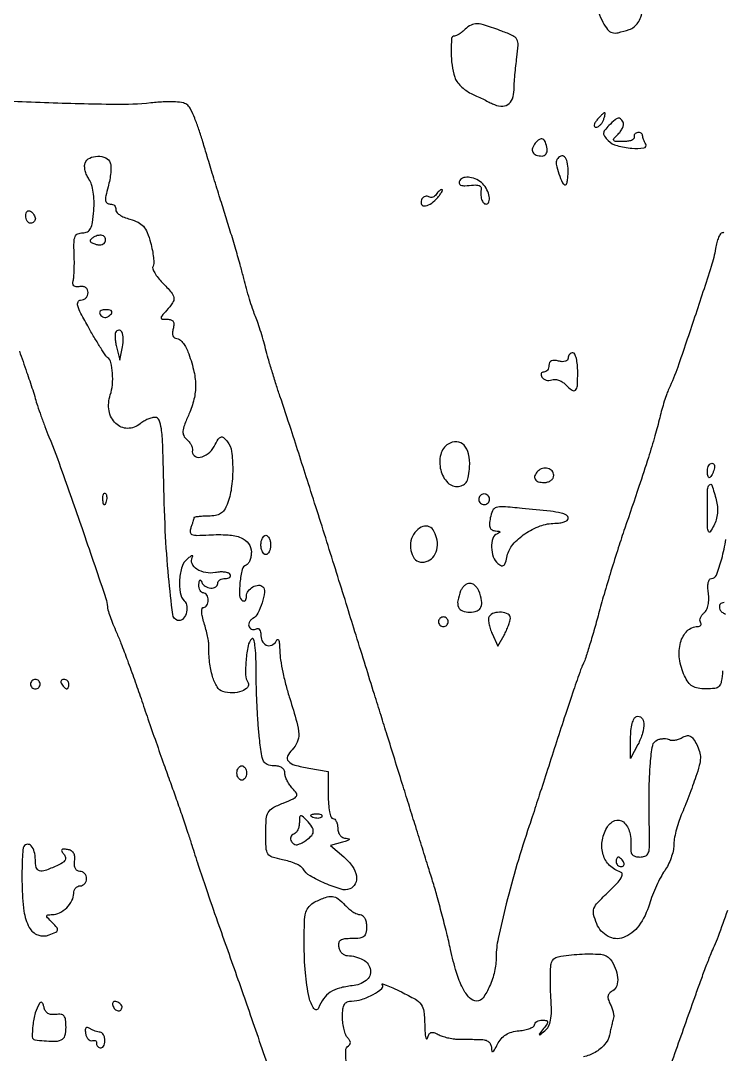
# Model space of a CAD drawing. Extents: x 0 to 5034, y 0 to 2560.
# Drawn here: x 2988.9 to 3135.1, y 531.9 to 747.2 of the extents above; entities that cross this region are included whole.
import ezdxf

# ---------------------------------------------------------------- set-up
doc = ezdxf.new("R2010")
doc.units = 0

msp = doc.modelspace()

# ---------------------------------------------------------------- linework, layer by layer
for points in [[(3110.573242, 754.846362, 0.023208), (3109.451886, 752.310387, 0.082559), (3109.09117, 750.577073, 0.09496), (3109.334879, 748.952651, 0.036691), (3110.25, 746.856421, 0.044064), (3111.229856, 745.337882, 0.161807), (3112.1684, 744.711033, 0.127037), (3113.435703, 744.691643, 0.02299), (3115.71526, 745.355519, 0.083694), (3116.720149, 745.899754, 0.075475), (3117.532889, 746.76041, 0.064741), (3118.145709, 747.946763, 0.040537), (3118.557817, 749.456498, 0.027669), (3118.992775, 752.780287, 0.102454), (3118.721319, 754.866427, 0.196837), (3117.778525, 755.936395, 0.150999), (3116.22535, 756.187142, -0.045243), (3115.373241, 756.145142, -0.071093), (3114.653696, 756.2784, -0.099447), (3114.172242, 756.556184, -0.215559), (3114, 756.937142, 0.214582), (3113.622061, 757.777232, 0.329484), (3112.861256, 757.844914, 0.103389), (3111.720048, 756.773462, 0.037049)], [(3081.556556, 745.413699, -0.026462), (3080.955007, 744.872662, -0.028958), (3080.316837, 744.41545, -0.030153), (3079.730911, 744.092698, -0.11144), (3079.321429, 744.000598, 0.388591), (3078.729937, 743.45993, 0.023539), (3078.620322, 740.846918, 0.030219), (3078.813238, 737.908755, 0.045826), (3079.365621, 735.410112, 0.079915), (3079.817762, 734.517037, 0.040602), (3080.640002, 733.559073, 0.038996), (3081.671305, 732.686213, 0.046896), (3082.76657, 732.04344, -0.001743), (3083.938381, 731.491105, -0.001386), (3085.199505, 730.886997, -0.001401), (3086.365073, 730.320654, -0.003522), (3087.210467, 729.899543, 0.092756), (3088.984961, 729.38119, 0.168979), (3090.436174, 729.729524, 0.163544), (3091.389153, 730.91717, 0.085841), (3091.733354, 732.800927, -0.013819), (3091.782287, 734.119253, -0.005688), (3091.918247, 735.902155, -0.005622), (3092.107516, 737.812951, -0.007188), (3092.326904, 739.568112, 0.018862), (3092.585631, 742.120864, 0.147314), (3092.317147, 743.271485, 0.153441), (3091.46231, 744.059153, 0.020981), (3089.197454, 745.011555, 0.009774), (3085.769696, 746.210831, 0.066204), (3084.007541, 746.540231, 0.129116), (3082.766126, 746.283113, 0.081268)], [(3109, 726.5, 0.035237), (3108.57205, 725.903434, 0.100348), (3108.396714, 725.425778, 0.22275), (3108.484197, 725.128897, 0.214681), (3108.770566, 725, 0.125677), (3109.201557, 725.11007, 0.064053), (3109.656816, 725.440625, 0.05745), (3110.065988, 725.926337, 0.054778), (3110.361626, 726.5, 0.019009), (3110.557685, 727.075405, 0.034664), (3110.666459, 727.559375, 0.044074), (3110.688496, 727.904913, 0.407084), (3110.59106, 728, 0.176553), (3110.395857, 727.928855, 0.014236), (3109.980891, 727.559375, 0.017822), (3109.50208, 727.074599, 0.012711)], [(3111.5, 725.357143, 0.02723), (3110.620601, 724.376363, 0.159564), (3110.379943, 723.737085, 0.174851), (3110.575111, 723.111962, 0.034158), (3111.362695, 722.208733, 0.132571), (3113.178636, 721.164666, 0.041941), (3116.28489, 720.617518, 0.058861), (3118.798775, 720.685573, 0.544846), (3119.170701, 721.5, -0.028645), (3118.924554, 721.937899, -0.024125), (3118.71415, 722.426562, -0.024817), (3118.565637, 722.892248, -0.05974), (3118.515313, 723.25, 0.13664), (3118.431735, 723.52803, 0.109872), (3118.210748, 723.750313, 0.094047), (3117.883266, 723.881839, 0.073642), (3117.5, 723.9, 0.093907), (3117.137515, 723.793039, 0.113761), (3116.867188, 723.565, 0.119228), (3116.732072, 723.250836, 0.11039), (3116.75, 722.9, -0.285914), (3116.648994, 722.55654, -0.089728), (3116.171205, 722.264375, -0.059038), (3115.396268, 722.064921, -0.033506), (3114.428571, 722, -0.010879), (3112.885622, 722.033575, -0.246666), (3112.513855, 722.25, -0.331113), (3112.543781, 722.62529, -0.016582), (3113.437763, 723.58062, 0.044372), (3114.000613, 724.253335, 0.05587), (3114.387164, 724.967, 0.066704), (3114.553396, 725.613782, 0.169581), (3114.450174, 726.08062, 0.062974), (3113.897408, 726.765077, 0.256979), (3113.399191, 726.898993, 0.124668), (3112.765102, 726.561965, 0.012201)], [(3096.151177, 721.682157, 0.092694), (3095.5823, 720.660022, 0.205823), (3095.654731, 719.789066, 0.191898), (3096.349832, 719.200421, 0.081045), (3097.578183, 719, 0.123217), (3098.035714, 719.114489, 0.118053), (3098.393936, 719.432123, 0.105974), (3098.59524, 719.90931, 0.083638), (3098.607127, 720.471056, 0.045765), (3098.27006, 721.865365, 0.198549), (3097.720068, 722.491611, 0.265287), (3097.010051, 722.448609, 0.074878)], [(3007.603489, 717.590907, -0.090811), (3007.748809, 716.815591, -0.023522), (3007.69412, 715.540906, -0.023134), (3007.492443, 714.069026, -0.021746), (3007.152712, 712.590907, 0.013401), (3006.684692, 710.699726, 0.083796), (3006.636449, 709.707838, 0.214181), (3006.940785, 709.200805, 0.153238), (3007.580607, 709, -0.082199), (3008.103771, 708.913408, -0.112096), (3008.509616, 708.663847, -0.127638), (3008.734014, 708.291454, -0.126544), (3008.75, 707.855651, 0.238461), (3008.879582, 707.354637, 0.063024), (3009.518385, 706.790231, 0.049781), (3010.503011, 706.25452, 0.033271), (3011.716841, 705.835651, -0.046218), (3013.416221, 705.199606, -0.099946), (3014.522621, 704.358969, -0.086438), (3015.310917, 703.071429, -0.028482), (3016.011598, 700.956927, -0.017423), (3016.383083, 699.35732, -0.022291), (3016.60724, 697.861751, -0.020961), (3016.684486, 696.623104, -0.144478), (3016.525645, 696.041494, 0.226978), (3016.47023, 695.526455, 0.044706), (3016.867401, 694.65715, 0.039362), (3017.557241, 693.641418, 0.027536), (3018.480888, 692.610022, -0.017929), (3020.324639, 690.629077, -0.142278), (3020.842158, 689.503713, -0.187433), (3020.600026, 688.43198, -0.035715), (3019.345012, 686.828741, 0.008281), (3018.337878, 685.678129, 0.19391), (3018.204405, 685.274519, 0.370154), (3018.427115, 685.04609, 0.022265), (3019.461644, 685, -0.071616), (3020.253647, 684.885976, -0.183707), (3020.707306, 684.541576, -0.15627), (3020.860401, 683.937131, -0.04849), (3020.710251, 683, 0.048405), (3020.576973, 682.169086, 0.106993), (3020.673012, 681.537338, 0.156273), (3020.984614, 681.147307, 0.147731), (3021.472299, 681, -0.16486), (3022.038498, 680.808097, -0.054057), (3022.684483, 680.192188, -0.047003), (3023.302757, 679.302432, -0.038206), (3023.794329, 678.25, -0.030259), (3024.959939, 674.48314, -0.055825), (3025.368893, 671.307115, -0.061963), (3025.050543, 668.350057, -0.04752), (3024.008852, 665.268508, 0.012612), (3023.045401, 662.962312, 0.070876), (3022.742869, 661.664322, 0.137984), (3022.913854, 660.759473, 0.104648), (3023.543645, 659.963778, -0.049636), (3024.060098, 659.44055, -0.049715), (3024.462991, 658.826067, -0.054345), (3024.701113, 658.216505, -0.115618), (3024.718029, 657.713479, 0.26688), (3025.094397, 656.596512, 0.228511), (3026.304399, 656.25527, 0.122982), (3028.001664, 657.01152, 0.106467), (3029.252587, 658.512557, -0.014722), (3030.111144, 660.040031, -0.172697), (3030.630792, 660.466532, -0.2752), (3031.16871, 660.362044, -0.037295), (3031.999574, 659.500513, -0.141559), (3032.876945, 657.489979, -0.033033), (3033.11544, 653.779354, -0.034576), (3032.829381, 649.756113, -0.055862), (3031.975313, 646.435068, -0.058301), (3031.368058, 645.268048, -0.105932), (3030.594573, 644.527782, -0.096282), (3029.531682, 644.127211, -0.042134), (3028.024751, 644, 0.012986), (3026.865113, 643.969878, 0.021366), (3025.888521, 643.87715, 0.01687), (3025.134247, 643.746797, 0.355406), (3025, 643.581787, -0.066393), (3024.966543, 643.330936, -0.00811), (3024.812218, 642.797073, -0.009494), (3024.605521, 642.16619, -0.007703), (3024.360742, 641.497695, 0.120838), (3024.254538, 640.658581, 0.280924), (3024.629366, 640.177951, 0.094242), (3025.677252, 639.995057, 0.010513), (3028.110742, 640.083088, -0.027312), (3032.181844, 640.09357, -0.082582), (3034.880925, 639.498994, -0.1412), (3036.421096, 638.298319, -0.158326), (3037, 636.515946, -0.0432), (3036.919879, 635.59034, -0.051998), (3036.681501, 634.750601, -0.060394), (3036.33165, 634.111931, -0.158115), (3035.91575, 633.80525, 0.259391), (3035.080334, 632.892978, 0.034065), (3034.630729, 630.205343, 0.034206), (3034.550853, 627.476587, 0.249518), (3035.188702, 626.383375, 0.168186), (3035.496009, 626.314552, 0.190085), (3035.761681, 626.455788, 0.121133), (3035.941396, 626.813652, 0.056135), (3036, 627.333994, -0.16175), (3036.349345, 628.385637, -0.102075), (3037.3256, 629.252137, -0.111786), (3038.491577, 629.612579, -0.219047), (3039.384026, 629.282641, -0.234524), (3039.757362, 628.173463, -0.041572), (3039.266422, 625.969141, -0.043295), (3038.379826, 623.804705, -0.141122), (3037.328062, 622.68854, 0.068922), (3036.84859, 622.306854, 0.086464), (3036.533761, 621.834958, 0.102043), (3036.428927, 621.348975, 0.141598), (3036.548066, 620.922228, 0.096473), (3036.844284, 620.60165, 0.097305), (3037.238298, 620.416867, 0.098525), (3037.668759, 620.396142, 0.101664), (3038.069098, 620.542705, -0.221933), (3038.4209, 620.583979, -0.17435), (3038.726548, 620.344195, -0.096188), (3038.933629, 619.807996, -0.044221), (3039, 619.059017, 0.142403), (3039.378244, 617.757874, 0.194184), (3040.361039, 617.054177, 0.205711), (3041.511218, 617.249201, 0.154601), (3042.337719, 618.25, -0.456919), (3042.532178, 618.316625, -0.203317), (3042.717133, 618.069517, -0.041491), (3042.857123, 617.193297, -0.013422), (3042.921053, 615.880272, 0.03439), (3043.085926, 614.064632, 0.01202), (3043.564309, 611.484804, 0.011872), (3044.228531, 608.662369, 0.013586), (3045, 606, -0.008507), (3046.475071, 601.096343, -0.057348), (3046.880371, 598.594651, -0.117271), (3046.558643, 596.898291, -0.091376), (3045.490809, 595.347952, 0.091106), (3044.545785, 593.977484, 0.298955), (3044.711663, 592.943159, 0.143816), (3046.029671, 592.143925, 0.023021), (3049.00524, 591.499115), (3053, 590.824204), (3053, 585.912102, 0.019171), (3053.072217, 584.029264, 0.03105), (3053.29375, 582.44293, 0.032336), (3053.610406, 581.27833, 0.320511), (3054, 581, -0.191087), (3054.381882, 580.848523, -0.088204), (3054.70625, 580.4125, -0.068025), (3054.926307, 579.765418, -0.048028), (3055, 579, 0.07494), (3055.123213, 578.182542, 0.099227), (3055.48121, 577.522545, 0.106666), (3056.042278, 577.083983, 0.098827), (3056.75, 576.90032, -0.044795), (3057.333548, 576.814256, -0.575327), (3057.384362, 576.644394, -0.125646), (3057.025702, 576.41585, -0.011492), (3056.005286, 576.106483), (3053.510572, 575.412326), (3056.255286, 573.025827, -0.059941), (3058.042926, 571.049688, -0.10848), (3058.887432, 569.049482, -0.163402), (3058.655992, 567.413685, -0.187113), (3057.491899, 566.358518, -0.166658), (3055.694904, 566.29357, -0.027749), (3052.399608, 567.495097, -0.029296), (3049.235499, 569.077354, -0.129103), (3047.764068, 570.530247, 0.121752), (3047.249931, 571.052819, 0.03266), (3046.212059, 571.600987, 0.031076), (3044.913223, 572.087644, 0.027737), (3043.514068, 572.431383, -0.028606), (3041.357048, 572.965285, -0.177579), (3040.46522, 573.645131, -0.129962), (3040.078707, 574.853839, -0.012756), (3040, 577.938359, -0.01603), (3040.095847, 580.927157, -0.11453), (3040.509685, 582.302997, -0.140367), (3041.454308, 583.221976, -0.02831), (3043.599752, 584.221865, 0.010948), (3045.736197, 585.128698, 0.142173), (3046.386956, 585.683264, 0.300757), (3046.385901, 586.296505, 0.049885), (3045.599752, 587.257391, -0.043142), (3044.987536, 587.985468, -0.036447), (3044.469927, 588.848823, -0.03799), (3044.11398, 589.711638, -0.078996), (3044, 590.428571, 0.125228), (3043.833917, 591.081295, 0.121734), (3043.374936, 591.583362, 0.095142), (3042.630224, 591.896652, 0.052172), (3041.642456, 592, -0.095424), (3040.326802, 592.253397, -0.186156), (3039.555551, 592.969939, -0.078924), (3039.087989, 594.500201, -0.008718), (3038.642456, 598.146691, -0.009545), (3038.395778, 601.040006, -0.004776), (3038.188722, 604.706576, -0.004739), (3038.046604, 608.506568, -0.006976), (3038, 611.846691, 0.009357), (3037.94251, 614.918598, 0.025182), (3037.75106, 617.094039, 0.043119), (3037.461879, 618.36151, 0.566878), (3037.082025, 618.45, 0.144585), (3036.321719, 616.993415, 0.027417), (3035.902024, 613.995146, 0.027948), (3035.815876, 610.959818, 0.13228), (3036.309894, 609.307598, -0.332184), (3036.224185, 608.334558, -0.126749), (3035.023531, 607.531777, -0.080879), (3033.058033, 607.182649, -0.080604), (3031.080848, 607.47434, -0.185521), (3029.871639, 608.440639, -0.057862), (3028.920471, 610.604609, -0.047225), (3028.309345, 613.556375, -0.03171), (3028.149531, 617, 0.043733), (3028.093914, 617.788857, 0.012032), (3027.868609, 619.014063, 0.012061), (3027.545046, 620.395696, 0.012328), (3027.15734, 621.75, -0.021302), (3026.804161, 623.07296, -0.047875), (3026.677238, 624.103001, -0.07881), (3026.764991, 624.772309, -0.332259), (3027.069806, 625, 0.158486), (3027.424592, 625.115355, 0.097051), (3027.726755, 625.440625, 0.078888), (3027.930777, 625.926375, 0.06012), (3028, 626.5, 0.064853), (3027.925306, 627.073457, 0.082425), (3027.70625, 627.559375, 0.098894), (3027.381354, 627.884432, 0.148195), (3027, 628, -0.174481), (3026.624788, 628.135046, -0.09916), (3026.316941, 628.514063, -0.077299), (3026.122799, 629.080514, -0.055301), (3026.078947, 629.75, -0.021021), (3026.137165, 630.416573, -0.185333), (3026.275306, 630.672067, -0.449116), (3026.45138, 630.648042, -0.051902), (3026.662281, 630.25, 0.161605), (3027.378475, 629.406519, 0.118456), (3028.555724, 629.028666, 0.152487), (3029.579683, 629.266132, 0.266094), (3030, 630, -0.153634), (3030.120018, 630.381379, -0.097988), (3030.457961, 630.70625, -0.080552), (3030.962904, 630.925455, -0.062283), (3031.559017, 631, 0.055748), (3032.117973, 631.062516, 0.120385), (3032.502872, 631.254355, 0.189871), (3032.655417, 631.537934, 0.169554), (3032.582884, 631.865891, 0.175065), (3032.204304, 632.166195, 0.050012), (3031.461861, 632.335378, 0.043794), (3030.525738, 632.369632, 0.034495), (3029.518121, 632.248215, -0.091196), (3027.484744, 632.233993, -0.100164), (3025.652357, 632.95433, -0.14125), (3024.638007, 634.120382, -0.2487), (3024.702969, 635.363307, 0.111099), (3024.801583, 635.662451, 0.513335), (3024.686876, 635.762941, 0.09613), (3024.30951, 635.594075, 0.01727), (3023.691958, 635.127555, 0.146227), (3022.572819, 633.487821, 0.058414), (3022.049115, 630.790921, 0.058575), (3022.163226, 628.069924, 0.157911), (3023.032783, 626.367217, -0.176395), (3023.577627, 625.198394, -0.105107), (3023.387933, 623.656879, -0.125279), (3022.629412, 622.502015, -0.271203), (3021.626793, 622.287553, -0.290136), (3020.629288, 623.503343, -0.006521), (3019.769461, 631.339809, -0.012392), (3019.080323, 640.967146, -0.007293), (3018.710089, 652.5, 0.004291), (3018.54242, 658.925587, 0.026544), (3018.253059, 662.214856, 0.057295), (3017.787344, 663.999354, 0.298087), (3017, 664.563406, 0.075184), (3016.305215, 664.488187, 0.035289), (3015.447614, 664.195896, 0.033954), (3014.574489, 663.755769, 0.040441), (3013.821664, 663.223273, -0.176135), (3011.226262, 662.282419, -0.194941), (3008.764316, 663.282838, -0.159413), (3007.361694, 665.953457, -0.123308), (3007.619131, 669.25, 0.059275), (3008.052834, 671.336939, 0.038955), (3008.074008, 673.79345, 0.037155), (3007.75673, 675.988857, 0.187618), (3007.081579, 677, -0.094022), (3006.673129, 677.419415, -0.004662), (3005.620719, 679.042187, -0.007387), (3004.410357, 681.010853, -0.005261), (3003.110577, 683.25, -0.00804), (3001.494984, 686.211964, -0.049632), (3000.845582, 687.818798, -0.170194), (3000.888494, 688.639165, -0.304242), (3001.426609, 689, 0.097117), (3002.02712, 689.117751, 0.097472), (3002.537817, 689.453502, 0.098384), (3002.879775, 689.954693, 0.100993), (3003, 690.543837, 0.106017), (3002.871944, 691.140989, 0.132787), (3002.514197, 691.577533, 0.12006), (3001.953526, 691.8023, 0.077316), (3001.25, 691.793837, -0.060414), (3000.518732, 691.760414, -0.163233), (3000.045913, 691.95955, -0.190681), (2999.832943, 692.377023, -0.086111), (2999.88095, 693, 0.043762), (3000.017844, 693.841626, 0.009581), (3000.097995, 695.307813, 0.009906), (3000.124662, 697.012892, 0.009364), (3000.084874, 698.75, -0.014561), (3000.05569, 701.082622, -0.094703), (3000.294083, 702.226585, -0.195436), (3000.857564, 702.79584, -0.101469), (3001.85323, 703, 0.118367), (3002.847145, 703.238637, 0.160036), (3003.49403, 703.88975, 0.081054), (3003.895344, 705.173417, 0.015472), (3004.165378, 707.611473, 0.025033), (3004.224881, 709.640943, 0.032292), (3004.066038, 711.498475, 0.036434), (3003.713082, 713.057057, 0.079032), (3003.176881, 714.157854, -0.049256), (3002.699734, 715.005737, -0.045785), (3002.383582, 715.951384, -0.048952), (3002.263102, 716.849796, -0.100812), (3002.379425, 717.546381, -0.191632), (3003.327404, 718.574058, -0.110071), (3004.993203, 718.960201, -0.110753), (3006.657422, 718.601858, -0.195354)], [(3100.67643, 718.25, 0.190438), (3100.524136, 717.28028, 0.027064), (3101.081656, 715.302086, 0.024687), (3101.834432, 713.407406, 0.293857), (3102.467776, 713, 0.334608), (3102.676061, 713.156962, 0.025912), (3102.843659, 713.88125, 0.027217), (3102.961609, 714.84998, 0.016687), (3103, 716, 0.05207), (3102.816085, 717.761242, 0.149445), (3102.227863, 718.82583, 0.310857), (3101.453591, 718.955982, 0.151752)], [(3080.444954, 713.910933, 0.165266), (3080.310446, 713.325945, 0.293535), (3080.607093, 712.953502, 0.092497), (3081.507182, 712.824181, 0.015112), (3083.272207, 712.951466, -0.043431), (3083.940964, 712.961769, -0.075058), (3084.482518, 712.839962, -0.11392), (3084.816158, 712.612717, -0.233229), (3084.903786, 712.31662, 0.045307), (3084.802566, 711.053801, 0.071223), (3084.967908, 709.979963, 0.100625), (3085.357646, 709.25895, 0.22222), (3085.911516, 709, 0.331059), (3086.496801, 709.435228, 0.11546), (3086.565987, 710.548141, 0.076997), (3086.088262, 711.982486, 0.077706), (3085.2, 713.2, 0.078006), (3083.963312, 714.101121, 0.081578), (3082.528686, 714.562582, 0.098823), (3081.251096, 714.500448, 0.195334)], [(3075.489919, 710.983688, -0.08344), (3075.184813, 710.635866, -0.092847), (3074.793158, 710.422376, -0.100558), (3074.376993, 710.374953, -0.117181), (3074, 710.5, 0.109117), (3073.626335, 710.630583, 0.099786), (3073.219387, 710.597922, 0.095284), (3072.841764, 710.406578, 0.089797), (3072.552786, 710.08541, 0.186373), (3072.369172, 709.10455, 0.355568), (3072.943097, 708.617124, 0.141583), (3074.228337, 708.959675, 0.073498), (3075.521341, 710.023581, 0.015621), (3076.166286, 710.782602, 0.032545), (3076.609497, 711.419427, 0.052952), (3076.81479, 711.858745, 0.514948), (3076.714005, 712, 0.127653), (3076.441192, 711.929195, 0.046297), (3076.108591, 711.701458, 0.042186), (3075.774288, 711.372562, 0.038933)], [(2992, 705.940983, -0.105429), (2991.923444, 705.581949, -0.099231), (2991.70625, 705.276414, -0.096318), (2991.381732, 705.071618, -0.092995), (2991, 705, -0.153634), (2990.618621, 705.120018, -0.097988), (2990.29375, 705.457961, -0.080552), (2990.074545, 705.962904, -0.062283), (2990, 706.559017, -0.066118), (2990.073267, 707.110654, -0.138808), (2990.29375, 707.478525, -0.191142), (2990.620352, 707.607943, -0.139169), (2991, 707.5, -0.06081), (2991.382515, 707.193797, -0.051032), (2991.70625, 706.7871, -0.053229), (2991.926698, 706.346558, -0.089642)], [(3004.118408, 702.07318, 0.03936), (3003.533274, 701.644526, 0.268353), (3003.419978, 701.319611, 0.227867), (3003.64177, 701.0198, 0.029854), (3004.384129, 700.682837, 0.058511), (3005.018371, 700.521214, 0.067768), (3005.641177, 700.522896, 0.078711), (3006.158376, 700.680128, 0.142196), (3006.484287, 700.974576, 0.191013), (3006.62606, 701.771326, 0.23802), (3006.165803, 702.353794, 0.152732), (3005.196475, 702.482104, 0.095806)], [(3005.510081, 685.983688, 0.090427), (3005.820631, 685.639411, 0.095498), (3006.22714, 685.434921, 0.099685), (3006.665803, 685.401101, 0.108373), (3007.069098, 685.542705, 0.050477), (3007.838655, 686.13314, 0.315493), (3007.933879, 686.592818, 0.25701), (3007.519563, 686.914842, 0.039415), (3006.440983, 687, 0.067432), (3005.890269, 686.925389, 0.140899), (3005.524436, 686.701458, 0.190788), (3005.397824, 686.36964, 0.136093)], [(3008.726624, 682.266312, 0.118028), (3008.607646, 681.815257, 0.024565), (3008.629243, 680.990729, 0.024518), (3008.751401, 680.013306, 0.021005), (3008.97307, 679), (3009.631089, 676.5), (3010.181435, 679.273867, 0.056098), (3010.328109, 681.020444, 0.106454), (3009.993624, 682.384863, 0.322213), (3009.379659, 682.71619, 0.241902)], [(3103, 676.883369, -0.197013), (3102.841221, 676.496045, -0.126717), (3102.419321, 676.242791, -0.086529), (3101.774564, 676.167727, -0.049804), (3101, 676.289749, 0.047946), (3100.136109, 676.429127, 0.120594), (3099.512551, 676.318305, 0.169691), (3099.138214, 675.968104, 0.121219), (3099, 675.40638, -0.073684), (3098.920374, 674.868996, -0.088031), (3098.688914, 674.413124, -0.100593), (3098.344837, 674.108375, -0.131843), (3097.940983, 674, 0.11926), (3097.59053, 673.915204, 0.186788), (3097.386976, 673.686224, 0.153125), (3097.368463, 673.34032, 0.075934), (3097.542134, 672.931826, 0.10776), (3097.897908, 672.563649, 0.08186), (3098.410788, 672.331848, 0.077412), (3098.999117, 672.268888, 0.079794), (3099.572212, 672.389337, -0.109864), (3100.203839, 672.48322, -0.061844), (3100.967855, 672.332457, -0.057195), (3101.740297, 671.975745, -0.059699), (3102.399633, 671.45751, 0.034708), (3103.820563, 670.221252, 0.370924), (3104.526757, 670.26634, 0.188703), (3104.928019, 671.156185, 0.012654), (3105, 674, 0.023598), (3104.92761, 675.532944, 0.037669), (3104.70625, 676.825, 0.04382), (3104.387127, 677.748945, 0.295869), (3104, 678, 0.110888), (3103.618511, 677.914342, 0.100006), (3103.29375, 677.67199, 0.094768), (3103.075911, 677.309713, 0.088331)], [(3078.020165, 659.012463, 0.197734), (3076.444835, 656.837229, 0.11998), (3076.452757, 653.613133, 0.132144), (3077.915444, 650.96123, 0.24312), (3080.191263, 650.189316, 0.093874), (3081.20636, 650.545175, 0.135667), (3081.869181, 651.21959, 0.08821), (3082.265368, 652.372208, 0.023973), (3082.47232, 654.29578, 0.067715), (3082.270606, 656.945262, 0.137187), (3081.305539, 658.78154, 0.194963), (3079.792319, 659.473969, 0.150528)], [(3133.361626, 653.5, -0.02136), (3133.112506, 652.925442, -0.030395), (3132.839659, 652.440625, -0.030693), (3132.579329, 652.087111, -0.222225), (3132.393011, 652, -0.289661), (3132.241071, 652.096084, -0.046727), (3132.115447, 652.440625, -0.039339), (3132.028469, 652.925176, -0.024748), (3132, 653.5, -0.062722), (3132.07223, 654.073532, -0.08088), (3132.284531, 654.559375, -0.098158), (3132.599211, 654.884506, -0.152681), (3132.968615, 655, -0.184534), (3133.289193, 654.877514, -0.147206), (3133.483616, 654.559375, -0.100118), (3133.511135, 654.074366, -0.055937)], [(3096.666667, 653.333333, 0.095046), (3096.06796, 652.450414, 0.235594), (3096.110821, 651.691245, 0.19625), (3096.776516, 651.170234, 0.069236), (3098, 651, 0.072314), (3098.769411, 651.111864, 0.08892), (3099.416667, 651.4375, 0.10214), (3099.846791, 651.924246, 0.130775), (3100, 652.5, 0.180027), (3099.66229, 653.407543, 0.154548), (3098.790057, 653.944294, 0.133222), (3097.659362, 653.921784, 0.125809)], [(3133.852687, 647.385811, -0.043771), (3134.107309, 645.986835, -0.047056), (3134.105236, 644.599011, -0.047907), (3133.845667, 643.258565, -0.048722), (3133.336573, 642, -0.030371), (3132.578135, 640.7418, -0.602579), (3132.226505, 640.783139, -0.088849), (3132.046567, 641.70922, -0.003046), (3132.014742, 645.416667, -0.005828), (3132.053081, 649.600197, -0.184587), (3132.433108, 650.535644, -0.571058), (3132.94189, 650.422998, -0.011914)], [(3006.683114, 646.8125, -0.054073), (3006.461564, 646.395823, -0.470617), (3006.279315, 646.37858, -0.168741), (3006.137993, 646.670344, -0.018894), (3006.078947, 647.416667, -0.028489), (3006.089945, 648.112848, -0.077125), (3006.200665, 648.592839, -0.208169), (3006.385309, 648.77538, -0.296942), (3006.604167, 648.729167, -0.126455), (3006.797407, 648.402231, -0.060344), (3006.876576, 647.916927, -0.05415), (3006.839148, 647.359369, -0.051402)], [(3084.552786, 648.08541, 0.099038), (3084.401684, 647.679226, 0.097945), (3084.417584, 647.244476, 0.097945), (3084.597789, 646.848514, 0.099038), (3084.91459, 646.552786, 0.099038), (3085.320774, 646.401684, 0.097945), (3085.755524, 646.417584, 0.097945), (3086.151486, 646.597789, 0.099038), (3086.447214, 646.91459, 0.099038), (3086.598316, 647.320774, 0.097945), (3086.582416, 647.755524, 0.097945), (3086.402211, 648.151486, 0.099038), (3086.08541, 648.447214, 0.099038), (3085.679226, 648.598316, 0.097945), (3085.244476, 648.582416, 0.097945), (3084.848514, 648.402211, 0.099038)], [(3086.776322, 643.610234, 0.03171), (3086.618181, 642.356613, 0.114064), (3086.749768, 641.566667, 0.178559), (3087.168845, 641.112833, 0.106106), (3087.888672, 640.921053, -0.018264), (3088.551643, 640.864244, -0.227354), (3088.758575, 640.731866, -0.425301), (3088.715428, 640.562661, -0.033348), (3088.25, 640.337719, 0.218348), (3087.328653, 639.363127, 0.086947), (3087.039993, 637.502516, 0.079981), (3087.403231, 635.496849, 0.135644), (3088.371792, 634.106403, 0.07519), (3089.085676, 633.675928, 0.279135), (3089.583569, 633.752137, 0.147477), (3089.965615, 634.333161, 0.020959), (3090.318682, 635.733959, -0.128405), (3091.49063, 638.096975, -0.064125), (3094.002239, 640.330688, -0.06173), (3097.149102, 641.95112, -0.088284), (3100.233494, 642.5, 0.034748), (3101.28254, 642.572993, 0.052133), (3102.172633, 642.79375, 0.067049), (3102.790391, 643.116288, 0.235836), (3102.996297, 643.5, 0.259365), (3102.638774, 644.189689, 0.092227), (3101.580378, 644.638506, 0.02749), (3099.306937, 645.010453, 0.002311), (3093.38765, 645.619793, 0.006678), (3089.44109, 645.954482, 0.09184), (3088.019595, 645.794724, 0.214515), (3087.264304, 645.135338, 0.060468)], [(3071.045681, 640.555042, 0.123439), (3070.242469, 638.87983, 0.097528), (3070.228332, 636.863335, 0.111002), (3070.952463, 635.190534, 0.202242), (3072.206312, 634.435413, 0.14259), (3073.832991, 634.665153, 0.140075), (3075.095454, 635.732649, 0.120114), (3075.728256, 637.458392, 0.089811), (3075.592615, 639.487014, 0.08746), (3074.860595, 641.124541, 0.188494), (3073.741382, 641.89571, 0.190408), (3072.404676, 641.699693, 0.089275)], [(3041, 638, -0.048028), (3040.926307, 637.234582, -0.068025), (3040.70625, 636.5875, -0.088204), (3040.381882, 636.151477, -0.191087), (3040, 636, -0.191087), (3039.618118, 636.151477, -0.088204), (3039.29375, 636.5875, -0.068025), (3039.073693, 637.234582, -0.048028), (3039, 638, -0.048028), (3039.073693, 638.765418, -0.068025), (3039.29375, 639.4125, -0.088204), (3039.618118, 639.848523, -0.191087), (3040, 640, -0.191087), (3040.381882, 639.848523, -0.088204), (3040.70625, 639.4125, -0.068025), (3040.926307, 638.765418, -0.048028)], [(3080.606989, 628.418213, 0.043), (3080.021407, 626.385312, 0.150958), (3080.162725, 625.046186, 0.206517), (3080.982075, 624.269468, 0.088073), (3082.5, 624, 0.088073), (3084.017925, 624.269468, 0.206517), (3084.837275, 625.046186, 0.150958), (3084.978593, 626.385312, 0.043), (3084.393011, 628.418213, 0.065386), (3084.064978, 629.022986, 0.061865), (3083.586556, 629.53535, 0.066431), (3083.036953, 629.882535, 0.108103), (3082.5, 630, 0.108103), (3081.963047, 629.882535, 0.066431), (3081.413444, 629.53535, 0.061865), (3080.935022, 629.022986, 0.065386)], [(3076, 622, 0.099038), (3076.076342, 621.618362, 0.097945), (3076.29375, 621.29375, 0.097945), (3076.618362, 621.076342, 0.099038), (3077, 621, 0.099038), (3077.381638, 621.076342, 0.097945), (3077.70625, 621.29375, 0.097945), (3077.923658, 621.618362, 0.099038), (3078, 622, 0.099038), (3077.923658, 622.381638, 0.097945), (3077.70625, 622.70625, 0.097945), (3077.381638, 622.923658, 0.099038), (3077, 623, 0.099038), (3076.618362, 622.923658, 0.097945), (3076.29375, 622.70625, 0.097945), (3076.076342, 622.381638, 0.099038)], [(3086.546313, 623.074936, 0.146205), (3086.403797, 622.546068, 0.036844), (3086.494503, 621.649123, 0.034434), (3086.756195, 620.594749, 0.028859), (3087.172781, 619.520131), (3088.370971, 616.890391), (3089.65005, 619.195195, 0.019397), (3090.142252, 620.169332, 0.018721), (3090.563809, 621.190151, 0.01902), (3090.866621, 622.115818, 0.062526), (3090.964565, 622.75, 0.287751), (3090.476613, 623.578952, 0.101597), (3089.091019, 623.97126, 0.088583), (3087.512973, 623.807677, 0.186422)], [(2991, 609, 0.099038), (2991.076342, 608.618362, 0.097945), (2991.29375, 608.29375, 0.097945), (2991.618362, 608.076342, 0.099038), (2992, 608, 0.099038), (2992.381638, 608.076342, 0.097945), (2992.70625, 608.29375, 0.097945), (2992.923658, 608.618362, 0.099038), (2993, 609, 0.099038), (2992.923658, 609.381638, 0.097945), (2992.70625, 609.70625, 0.097945), (2992.381638, 609.923658, 0.099038), (2992, 610, 0.099038), (2991.618362, 609.923658, 0.097945), (2991.29375, 609.70625, 0.097945), (2991.076342, 609.381638, 0.099038)], [(2997.5, 609, 0.029505), (2997.768994, 608.617226, 0.035638), (2998.066025, 608.29375, 0.038439), (2998.34829, 608.065539, 0.151918), (2998.559017, 608, 0.210953), (2998.727648, 608.07446, 0.081139), (2998.870461, 608.29375, 0.061769), (2998.967655, 608.617151, 0.042167), (2999, 609, 0.105053), (2998.918938, 609.381556, 0.099167), (2998.688914, 609.70625, 0.09642), (2998.345238, 609.923877, 0.093332), (2997.940983, 610, 0.108972), (2997.586039, 609.921712, 0.182303), (2997.3746, 609.70625, 0.161196), (2997.343488, 609.3821, 0.082592)], [(3117.549728, 596.448283), (3116.012321, 593.5), (3116.006161, 597.666667, -0.025393), (3116.089939, 599.364785, -0.041102), (3116.351847, 600.786089, -0.049965), (3116.746417, 601.821038, -0.196721), (3117.25, 602.261143, -0.293772), (3118.256018, 602.013126, -0.178382), (3118.755809, 600.8459, -0.086333), (3118.507595, 598.799825, -0.046961)], [(3129.612267, 589.741062, -0.005006), (3128.938503, 587.846993, -0.003178), (3128.117609, 585.653684, -0.003191), (3127.284253, 583.510639, -0.005901), (3126.575647, 581.782119, 0.021787), (3125.972364, 580.166079, 0.017586), (3125.462846, 578.384464, 0.017933), (3125.109082, 576.704282, 0.042941), (3125, 575.436489, -0.056174), (3124.865, 574.238648, -0.029677), (3124.445663, 572.800921, -0.029117), (3123.835479, 571.363111, -0.039637), (3123.112894, 570.15437, 0.032678), (3122.297466, 568.832393, 0.014909), (3121.400683, 567.011147, 0.014691), (3120.566569, 565.029195, 0.019586), (3119.934068, 563.181449, -0.082868), (3117.730155, 558.688015, -0.149578), (3114.500885, 556.220418, -0.219373), (3111.308135, 556.464732, -0.169038), (3108.956377, 559.105314, -0.037018), (3108.313469, 561.053855, -0.15243), (3108.384428, 562.279366, -0.101895), (3109.162764, 563.511345, -0.011987), (3111.481537, 565.806488, 0.014266), (3113.149979, 567.473054, 0.054326), (3114.038119, 568.644054, 0.138306), (3114.24553, 569.406903, 0.320231), (3113.914337, 569.861888, -0.1144), (3111.648727, 571.249572, -0.12318), (3110.299246, 573.459042, -0.113242), (3110.086106, 576.198286, -0.086093), (3111.035184, 579.065741, -0.171163), (3112.692539, 580.580147, -0.285577), (3114.497899, 580.298002, -0.160801), (3115.832681, 578.074026, -0.079516), (3116.042305, 574.75, 0.089191), (3116.104613, 573.99362, 0.14216), (3116.437305, 573.441777, 0.125459), (3117.05044, 573.109819, 0.061731), (3117.936542, 573, 0.077351), (3118.972433, 573.16122, 0.178508), (3119.584742, 573.638486, 0.117542), (3119.891324, 574.559294, 0.025344), (3119.953431, 576.25, -0.003932), (3119.889796, 586.689474, -0.01905), (3120.125957, 592.610673, -0.028582), (3120.61721, 596.224557, -0.258575), (3121.605762, 597.402211, -0.044933), (3122.274954, 597.592181, -0.041989), (3122.982824, 597.665256, -0.044779), (3123.6241, 597.619934, -0.098699), (3124.082322, 597.449122, 0.128757), (3124.552773, 597.304898, 0.050469), (3125.235634, 597.345569, 0.045615), (3126.002795, 597.542691, 0.042313), (3126.74208, 597.879286, -0.068715), (3127.682301, 598.248962, -0.172471), (3128.404721, 598.173424, -0.128944), (3129.053328, 597.624622, -0.031818), (3129.78662, 596.424471, -0.049571), (3130.37686, 594.971203, -0.078363), (3130.551283, 593.640424, -0.058952), (3130.323416, 592.067303, -0.017535)], [(3036, 590.5, -0.064853), (3035.925306, 589.926543, -0.082425), (3035.70625, 589.440625, -0.098894), (3035.381354, 589.115568, -0.148195), (3035, 589, -0.148195), (3034.618646, 589.115568, -0.098894), (3034.29375, 589.440625, -0.082425), (3034.074694, 589.926543, -0.064853), (3034, 590.5, -0.064853), (3034.074694, 591.073457, -0.082425), (3034.29375, 591.559375, -0.098894), (3034.618646, 591.884432, -0.148195), (3035, 592, -0.148195), (3035.381354, 591.884432, -0.098894), (3035.70625, 591.559375, -0.082425), (3035.925306, 591.073457, -0.064853)], [(3047, 580.154762, -0.055276), (3046.912453, 579.365268, -0.059654), (3046.654241, 578.635417, -0.067259), (3046.273421, 578.070968, -0.131043), (3045.822949, 577.774316, 0.114745), (3045.430744, 577.533723, 0.128085), (3045.204159, 577.153383, 0.119088), (3045.183003, 576.688128, 0.090737), (3045.369309, 576.211462, 0.098122), (3045.824423, 575.72214, 0.162533), (3046.357314, 575.555113, 0.106243), (3047.052663, 575.718074, 0.029096), (3048.04636, 576.261025, 0.046716), (3049.426284, 577.313562, 0.182657), (3049.898352, 578.255712, 0.179304), (3049.633399, 579.286141, 0.044751), (3048.5, 580.642857, 0.013865), (3047.608869, 581.485889, 0.267235), (3047.25, 581.561508, 0.306268), (3047.038271, 581.289715, 0.016855)], [(3049.8125, 581.316886, 0.051402), (3050.359369, 581.160852, 0.05415), (3050.916927, 581.123424, 0.060344), (3051.402231, 581.202593, 0.126455), (3051.729167, 581.395833, 0.296942), (3051.77538, 581.614691, 0.208169), (3051.592839, 581.799335, 0.077125), (3051.112848, 581.910055, 0.028489), (3050.416667, 581.921053, 0.018894), (3049.670344, 581.862007, 0.168741), (3049.37858, 581.720685, 0.470617), (3049.395823, 581.538436, 0.054073)], [(2989.617002, 575.189313, 0.120131), (2989.415749, 574.570553, 0.006554), (2989.287499, 572.512522, 0.009883), (2989.214774, 570.036571, 0.007035), (2989.227181, 567.261058, 0.027399), (2989.632248, 561.746685, 0.0922), (2990.738129, 558.317827, 0.182122), (2992.523864, 556.768494, 0.17904), (2994.903138, 556.768465, 0.017553), (2996.28694, 557.336338, 0.228906), (2996.633609, 557.751089, 0.242857), (2996.513219, 558.264505, 0.019648), (2995.542811, 559.314332, -0.008042), (2994.531855, 560.358341, -0.183995), (2994.376521, 560.736971, -0.392966), (2994.568282, 560.954087, -0.024624), (2995.5, 561, 0.118476), (2997.038228, 561.369675, 0.076572), (2998.531008, 562.445675, 0.076922), (2999.624473, 563.914753, 0.122181), (3000, 565.428571, -0.083493), (3000.100917, 566.028705, -0.09287), (3000.391667, 566.538393, -0.100554), (3000.824759, 566.879226, -0.117109), (3001.333333, 567, 0.111732), (3001.841974, 567.115099, 0.100101), (3002.275, 567.440625, 0.094518), (3002.565493, 567.927262, 0.087646), (3002.666667, 568.5, 0.09195), (3002.560463, 569.072625, 0.095994), (3002.256535, 569.559375, 0.099423), (3001.803174, 569.885112, 0.10661), (3001.270475, 570, -0.139499), (3000.721698, 570.156147, -0.138095), (3000.334777, 570.578264, -0.101672), (3000.150447, 571.257976, -0.051779), (3000.187142, 572.146137, 0.058048), (3000.214938, 573.111283, 0.116941), (2999.976811, 573.829858, 0.132423), (2999.467388, 574.308887, 0.085456), (2998.694193, 574.565844, 0.02535), (2997.834879, 574.651769, 0.246318), (2997.513587, 574.502841, 0.310922), (2997.497579, 574.188203, 0.03518), (2997.936377, 573.576661, -0.108699), (2998.276206, 572.917772, -0.20582), (2998.19065, 572.337317, -0.119824), (2997.625409, 571.778177, -0.028492), (2996.445131, 571.156954, -0.020787), (2994.048073, 570.182939, -0.157687), (2992.844315, 570.144899, -0.267637), (2992.198995, 570.814985, -0.060964), (2992, 572.440983, 0.063627), (2991.787016, 574.107908, 0.11555), (2991.150765, 575.317475, 0.239676), (2990.353249, 575.641573, 0.237506)], [(3113, 572, 0.105053), (3113.081062, 571.618444, 0.099167), (3113.311086, 571.29375, 0.09642), (3113.654762, 571.076123, 0.093332), (3114.059017, 571, 0.108972), (3114.413961, 571.078288, 0.182303), (3114.6254, 571.29375, 0.161196), (3114.656512, 571.6179, 0.082592), (3114.5, 572, 0.029505), (3114.231006, 572.382774, 0.035638), (3113.933975, 572.70625, 0.038439), (3113.65171, 572.934461, 0.151918), (3113.440983, 573, 0.210953), (3113.272352, 572.92554, 0.081139), (3113.129539, 572.70625, 0.061769), (3113.032345, 572.382849, 0.042167)], [(3056.5, 563, 0.033439), (3057.29186, 562.234645, 0.034148), (3058.173392, 561.5875, 0.036283), (3059.01364, 561.136671, 0.105367), (3059.654988, 561, -0.172986), (3060.180751, 560.81249, -0.098327), (3060.615499, 560.28532, -0.074706), (3060.903832, 559.481611, -0.048868), (3061, 558.5, -0.048078), (3060.871727, 557.169083, -0.175711), (3060.442668, 556.453363, -0.143175), (3059.591549, 556.095047, -0.028522), (3057.926676, 556, 0.025034), (3056.392103, 555.923118, 0.117871), (3055.564666, 555.635277, 0.203002), (3055.196647, 555.098267, 0.098304), (3055.193034, 554.25, 0.076757), (3055.434303, 553.578496, 0.074466), (3055.868754, 553.003194, 0.079256), (3056.423982, 552.609192, 0.108938), (3057.016358, 552.463001, -0.117186), (3060.298527, 551.596052, -0.235431), (3061.810181, 549.46425, -0.279307), (3060.912985, 547.283867, -0.136049), (3057.995826, 546.168295, 0.041694), (3055.377831, 545.696877, 0.081277), (3053.448766, 544.826842, 0.091475), (3052.043494, 543.468724, 0.065443), (3051.013611, 541.534718, -0.607502), (3050.051335, 541.418352, -0.095217), (3049.049897, 543.725983, -0.034028), (3048.264633, 548.867782, -0.020698), (3048.005577, 555.012872, -0.007447), (3048.068161, 559.435015, -0.056427), (3048.362531, 561.497332, -0.122173), (3049.026694, 562.719881, -0.092802), (3050.25, 563.640088, -0.027152), (3052.457372, 564.587854, -0.11382), (3053.881095, 564.766183, -0.13736), (3055.092911, 564.289082, -0.046822)], [(2992.844136, 542.5, 0.07019), (2991.998192, 540.536588, 0.03645), (2991.4832, 537.912607, 0.032064), (2991.347331, 535.524191, 0.385317), (2991.920545, 534.9, 0.010798), (2995.810449, 534.624209, 0.109923), (2997.395769, 534.895981, 0.233037), (2998.152562, 535.751663, 0.067476), (2998.390411, 537.55, 0.027026), (2998.301651, 539.09763, 0.141577), (2997.978742, 539.877389, 0.199726), (2997.357737, 540.218772, 0.062385), (2996.273142, 540.201157, -0.062892), (2995.340029, 540.186945, -0.109554), (2994.610752, 540.435621, -0.120773), (2994.101152, 540.947108, -0.087141), (2993.809269, 541.701157, 0.041592), (2993.630666, 542.325515, 0.130136), (2993.378833, 542.67784, 0.274701), (2993.104903, 542.720707, 0.162119)], [(3008.15, 542.05, 0.104687), (3008.586752, 541.305209, 0.167686), (3009.227257, 540.955686, 0.239194), (3009.786965, 541.130242, 0.175736), (3010.075, 541.725, 0.149613), (3010.014704, 542.031991, 0.073742), (3009.775469, 542.354531, 0.062883), (3009.403407, 542.64317, 0.053161), (3008.95, 542.85, 0.089632), (3008.522225, 542.911576, 0.189618), (3008.22, 542.78, 0.189618), (3008.088424, 542.477775, 0.089632)], [(3002.470621, 536.254763, 0.062767), (3002.666682, 535.602406, 0.084288), (3003.007168, 535.088899, 0.104225), (3003.434153, 534.790844, 0.156732), (3003.882837, 534.75, -0.05997), (3004.292672, 534.791268, -0.126567), (3004.598396, 534.70625, -0.18852), (3004.752547, 534.513703, -0.157325), (3004.75, 534.25, 0.132821), (3004.732382, 533.944756, 0.109702), (3004.867188, 533.646875, 0.09521), (3005.136763, 533.401988, 0.0758), (3005.5, 533.25, 0.18325), (3005.880178, 533.294877, 0.12637), (3006.20625, 533.5875, 0.090951), (3006.426346, 534.098644, 0.056359), (3006.5, 534.75, 0.055116), (3006.425857, 535.420558, 0.073924), (3006.20625, 535.990436, 0.092634), (3005.88161, 536.37575, 0.169239), (3005.5, 536.515313, -0.054398), (3005.033989, 536.573397, -0.025794), (3004.452349, 536.743341, -0.025205), (3003.856053, 536.985838, -0.032511), (3003.337785, 537.270076, 0.085987), (3002.862971, 537.468081, 0.27877), (3002.552137, 537.365005, 0.179838), (3002.408838, 536.973638, 0.040447)]]:
    msp.add_lwpolyline(points, format="xyb", close=True)
for points in [[(3135.450461, 703.132614, -0.187578), (3135.109406, 703, 0.253295), (3134.732089, 702.795751, 0.042383), (3134.32817, 702.045313, 0.037597), (3133.963849, 700.995049, 0.025153), (3133.700501, 699.75, -0.038166), (3132.80107, 695.984105, -0.002545), (3129.349423, 685.421036, -0.003117), (3125.827461, 675.042298, -0.026688), (3123.977583, 670.5, 0.024841), (3123.550319, 669.461855, 0.008411), (3123.03009, 667.9125, 0.008341), (3122.511688, 666.178095, 0.009488), (3122.074638, 664.5, -0.01133), (3121.084288, 660.754116, -0.006266), (3119.714461, 656.224336, -0.004384), (3117.753195, 650.204629, -0.001495), (3114.803513, 641.5, 0.005111), (3113.451202, 637.412251, 0.003085), (3111.928116, 632.54199, 0.003089), (3110.474548, 627.684266, 0.00541), (3109.339748, 623.642945, -0.004024), (3108.364107, 620.13104, -0.005107), (3107.404103, 616.905035, -0.004053), (3106.550808, 614.218651, -0.041398), (3106.098019, 613.142945, 0.036323), (3105.588107, 611.96506, 0.001583), (3104.122046, 607.72324, 0.002683), (3102.425135, 602.674391, 0.00191), (3100.575816, 597, -0.000289), (3098.715372, 591.228013, -0.000362), (3096.983293, 585.878125, -0.00029), (3095.523787, 581.390104, -0.002839), (3094.896019, 579.5, 0.009948), (3092.342398, 571.429733, 0.009805), (3090.098732, 563.225544, 0.008771), (3088.415376, 556.029615, 0.052752), (3088.006198, 552.214817, -0.055706), (3087.660713, 549.163482, -0.047544), (3086.644712, 546.087907, -0.049917), (3085.293437, 543.693704, -0.24398), (3083.956419, 543, -0.208673), (3082.452384, 543.65628, -0.06935), (3081.045062, 545.672276, -0.045539), (3079.726061, 548.975177, -0.018025), (3078.501798, 553.712763, 0.005911), (3077.697747, 557.167656, 0.003897), (3076.695342, 561.121874, 0.003921), (3075.6601, 564.953122, 0.007567), (3074.761205, 568, -0.000036), (3073.778033, 571.156564, -0.000015), (3072.462647, 575.38125, -0.000015), (3071.060004, 579.887147, -0.00002), (3069.780027, 584, 0.000085), (3068.444275, 588.290088, 0.000052), (3066.86633, 593.353125, 0.000052), (3065.302038, 598.368665, 0.000093), (3064.012203, 602.5, -0.000204), (3062.641967, 606.892292, -0.000085), (3060.795913, 612.821875, -0.000084), (3058.821122, 619.172528, -0.000109), (3057.011484, 625, 0.001042), (3052.995069, 637.849128, 0.001026), (3048.905267, 650.745489, 0.001008), (3045.275262, 662.032363, 0.003918), (3042.958378, 669, -0.005118), (3042.158438, 671.425097, -0.003597), (3041.305965, 674.169339, -0.00363), (3040.527951, 676.807919, -0.007593), (3039.968733, 678.874345, 0.007978), (3039.461903, 680.741478, 0.006397), (3038.858726, 682.735012, 0.006472), (3038.253399, 684.564413, 0.01633), (3037.752621, 685.874345, -0.018749), (3037.245039, 687.221575, -0.006524), (3036.612606, 689.197464, -0.006469), (3035.972203, 691.393187, -0.007494), (3035.421068, 693.5, 0.007836), (3034.765329, 695.99968, 0.002838), (3033.758739, 699.528125, 0.002813), (3032.612891, 703.37919, 0.003346), (3031.486819, 707, -0.001519), (3030.313028, 710.726177, -0.001087), (3029.021972, 714.900423, -0.001098), (3027.80939, 718.882521, -0.002358), (3026.895798, 721.958887, 0.012035), (3026.082105, 724.51643, 0.014796), (3025.195743, 726.859269, 0.013249), (3024.348553, 728.767768, 0.096163), (3023.755399, 729.571113, 0.132985), (3022.835346, 730.048505, 0.03764), (3021.222896, 730.27404, 0.028935), (3019.007425, 730.287049, 0.012824), (3016.090952, 730.060192, -0.029586), (3008.563367, 729.727854, -0.004789), (2993.905824, 730.088669, -0.00365), (2979.044644, 730.705597, -0.050883)], [(2988.668275, 678.377054, -0.00219), (2990.19173, 673.996875, -0.001904), (2991.446956, 670.290381, -0.013976), (2991.990552, 668.5, 0.013738), (2992.44312, 667.006863, 0.004976), (2993.164527, 664.9125, 0.00493), (2994.000138, 662.634208, 0.005851), (2994.835538, 660.5, -0.010996), (2997.594534, 653.232142, -0.002408), (3002.004208, 640.605937, -0.000615), (3006.711962, 626.859779, -0.082367), (3007, 625.123145, 0.07652), (3007.098631, 624.482441, 0.009028), (3007.558373, 623.111414, 0.010633), (3008.172969, 621.492675, 0.008527), (3008.900843, 619.776751, -0.012161), (3009.843476, 617.508851, -0.003524), (3011.18746, 613.965671, -0.003541), (3012.645817, 609.950784, -0.003774), (3014.015802, 606, 0.001595), (3015.458532, 601.780098, 0.001055), (3017.141782, 596.940625, 0.001061), (3018.797766, 592.24369, 0.00206), (3020.143999, 588.5, -0.002725), (3021.371999, 585.070779, -0.002212), (3022.652257, 581.38125, -0.002234), (3023.802112, 577.969875, -0.005804), (3024.590635, 575.5, 0.005063), (3025.92765, 571.290555, 0.003287), (3027.554268, 566.45098, 0.001917), (3029.96514, 559.517888, 0.00041), (3034.206984, 547.5, -0.00157), (3035.983446, 542.429521, -0.00087), (3038.121355, 536.230588, -0.000868), (3040.265022, 529.944158, -0.0014)], [(3135.189635, 611.75, -0.020316), (3134.913874, 609.523077, -0.148103), (3134.443524, 608.568701, -0.175792), (3133.563245, 608.120662, -0.031315), (3131.689635, 608.007802, -0.041013), (3130.053129, 608.146295, -0.095258), (3128.903688, 608.574163, -0.099787), (3128.027216, 609.382871, -0.048011), (3127.25, 610.707167, -0.075703), (3126.205892, 614.288769, -0.09844), (3126.422952, 617.691418, -0.131314), (3127.799517, 620.089595, -0.199738), (3129.987588, 621, 0.085118), (3130.378015, 621.06695, 0.163934), (3130.624989, 621.260466, 0.180421), (3130.690748, 621.548859, 0.105579), (3130.570027, 621.886693, -0.150086), (3130.459955, 622.30787, -0.082348), (3130.570331, 622.834379, -0.069478), (3130.877129, 623.383242, -0.057473), (3131.340603, 623.867713, 0.111528), (3131.839144, 624.515495, 0.056079), (3132.167174, 625.499569, 0.049057), (3132.301182, 626.694527, 0.039864), (3132.216094, 627.981019, -0.030064), (3132.112574, 629.18716, -0.058021), (3132.199942, 630.150931, -0.088117), (3132.453127, 630.78098, -0.258785), (3132.847957, 631, 0.311288), (3133.882046, 631.712876, 0.02368), (3134.994818, 635.112552, 0.029567), (3135.857788, 639.16417, 0.034248)], [(3135.531385, 626, 0.094922), (3134.986661, 625.895647, 0.156076), (3134.627446, 625.600255, 0.150201), (3134.498176, 625.141677, 0.085961), (3134.610525, 624.572572, 0.137683), (3135.018157, 624.025142, 0.071788), (3135.764943, 623.60372, 0.060893)], [(3121.415602, 521.360681, 0.000533), (3125.498492, 532.8129, 0.000502), (3129.637865, 544.5, -0.00357), (3130.685063, 547.399999, -0.003426), (3131.787791, 550.325, -0.003392), (3132.795498, 552.891389, -0.01235), (3133.48633, 554.5, 0.019949), (3134.30509, 556.489327, 0.001547), (3136.266833, 561.90625, 0.002113)], [(3056.764375, 530.567388, -0.045004), (3056.663574, 532.684506, -0.248655), (3057.221242, 533.636735, 0.123625), (3057.532085, 533.95652, 0.15243), (3057.623499, 534.360212, 0.118102), (3057.472224, 534.824528, 0.058899), (3057.087132, 535.312868, -0.103451), (3056.668198, 535.953374, -0.03255), (3056.319345, 537.05003, -0.030944), (3056.080122, 538.356947, -0.029802), (3056, 539.7, -0.025756), (3056.085364, 541.356094, -0.104412), (3056.392856, 542.312495, -0.167219), (3056.970997, 542.819855, -0.097536), (3057.885693, 543, 0.080619), (3059.978333, 543.339621, 0.043938), (3062.371517, 544.378637, 0.047663), (3064.189247, 545.602763, 0.439935), (3064.234866, 546.447331, -0.763118), (3064.303696, 546.565144, -0.026578), (3065.111179, 546.302224, -0.014377), (3066.475026, 545.730937, -0.006298), (3068.25, 544.899599, -0.015988), (3071.169236, 543.370187, -0.110068), (3072.364307, 542.292456, -0.12547), (3072.912713, 540.870493, -0.023247), (3073.116001, 538.050734, 0.009883), (3073.190457, 536.406414, 0.034113), (3073.332058, 535.34976, 0.266242), (3073.508399, 535.149442, 0.435704), (3073.688617, 535.246321, -0.058484), (3074.000962, 536.045494, -0.186132), (3074.426981, 536.414141, -0.166032), (3075.025834, 536.423851, -0.044666), (3075.913188, 536.046461, 0.042763), (3076.763305, 535.681087, 0.02256), (3077.869576, 535.368554, 0.022279), (3079.038827, 535.148929, 0.031877), (3080.090572, 535.067374, 0.000076), (3081.176374, 535.052711, 0.000047), (3082.453168, 535.035782, 0.000047), (3083.714825, 535.019291, 0.000085), (3084.75, 535.006033, -0.057616), (3085.714133, 534.882198, -0.105332), (3086.424029, 534.536879, -0.124606), (3086.856469, 533.979954, -0.101299), (3087.014742, 533.238798, 0.052237), (3087.091104, 532.565044, 0.511918), (3087.313712, 532.469009, 0.131082), (3087.667697, 532.83324, 0.011058), (3088.287546, 534, -0.060165), (3089.050442, 535.148305, -0.076144), (3090.013825, 535.980064, -0.071106), (3091.2362, 536.523364, -0.044898), (3092.772804, 536.813358, 0.027131), (3094.009132, 537.001531, 0.041085), (3095.052011, 537.309806, 0.048562), (3095.789475, 537.681253, 0.257249), (3096, 538.063358, -0.16903), (3096.124356, 538.420701, -0.094642), (3096.476593, 538.724862, -0.075304), (3097.001826, 538.93054, -0.055786), (3097.622445, 539, -0.036282), (3098.471804, 538.938285, -0.332453), (3098.717486, 538.691823, -0.189637), (3098.613264, 538.252498, -0.01433), (3097.872445, 537.25, 0.001661), (3097.009519, 536.142127, 0.299675), (3096.998841, 536.002091, 0.458447), (3097.10572, 535.979883, 0.002057), (3098.134776, 536.776817, 0.107), (3098.90704, 537.70391, 0.075318), (3099.349538, 538.991584, 0.04693), (3099.513554, 540.875201, 0.013811), (3099.413245, 543.776817, -0.008931), (3099.311201, 546.077989, -0.010512), (3099.299352, 548.25944, -0.009502), (3099.362902, 550.095677, -0.06243), (3099.52587, 551, -0.279027), (3100.913645, 552.226015, -0.030239), (3105.34049, 552.754943, -0.031501), (3109.840683, 552.734589, -0.213192), (3111.761272, 551.716082, -0.069098), (3112.827152, 549.876413, -0.076741), (3113.302827, 547.880561, -0.093906), (3113.120308, 546.172878, -0.194097), (3112.293334, 545.144282, 0.071291), (3111.62863, 544.636295, 0.146307), (3111.325677, 544.061908, 0.124058), (3111.36288, 543.347815, 0.04438), (3111.75121, 542.396639, -0.029737), (3112.105257, 541.597083, -0.029988), (3112.360814, 540.763388, -0.031431), (3112.493176, 540.013201, -0.095892), (3112.452344, 539.5, 0.008037), (3112.30985, 538.952299, 0.001914), (3112.090902, 538.036298, 0.001968), (3111.847532, 536.981982, 0.001944), (3111.611448, 535.921439, -0.127295), (3110.606681, 533.935442, -0.082403), (3108.601051, 532.297729, -0.082212), (3106.168799, 531.392578, -0.125539)]]:
    msp.add_lwpolyline(points, format="xyb")

doc.saveas('drawing.dxf')
